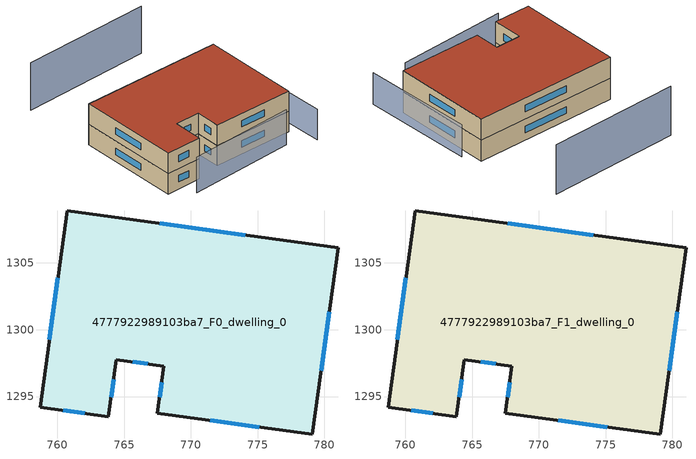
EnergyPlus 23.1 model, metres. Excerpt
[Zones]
4777922989103ba7_F0_dwelling_0
 floor ground (EU_floor_Construction): 781.02,1306.13 779.09,1292.16 767.5,1293.76 767.98,1297.28 764.42,1297.77 763.83,1293.51 758.71,1294.21 760.74,1308.93 z0
 wall outside (EU_wall_Construction): 781.02,1306.13 760.74,1308.93 758.71,1294.21 763.83,1293.51 764.42,1297.77 767.98,1297.28 767.5,1293.76 779.09,1292.16 781.02,1306.13 z0:3
 window (EU_Window_Construction): 774.08,1307.09 767.68,1307.97 / 779.75,1296.94 780.36,1301.35 / 771.47,1293.21 775.12,1292.71 / 767.82,1296.07 767.67,1294.96 / 765.64,1297.6 766.76,1297.44 / 764.03,1294.96 764.22,1296.31 / 760.46,1293.97 762.08,1293.75 / 760.05,1303.89 759.41,1299.25 z1.03:1.97
4777922989103ba7_F1_dwelling_0
 floor to 4777922989103ba7_F0_dwelling_0 (EU_floor_Construction): 781.02,1306.13 779.09,1292.16 767.5,1293.76 767.98,1297.28 764.42,1297.77 763.83,1293.51 758.71,1294.21 760.74,1308.93 z3
 wall outside (EU_wall_Construction): 781.02,1306.13 760.74,1308.93 758.71,1294.21 763.83,1293.51 764.42,1297.77 767.98,1297.28 767.5,1293.76 779.09,1292.16 781.02,1306.13 z3:6
 window (EU_Window_Construction): 774.08,1307.09 767.68,1307.97 / 779.75,1296.94 780.36,1301.35 / 771.47,1293.21 775.12,1292.71 / 767.82,1296.07 767.67,1294.96 / 765.64,1297.6 766.76,1297.44 / 764.03,1294.96 764.22,1296.31 / 760.46,1293.97 762.08,1293.75 / 760.05,1303.89 759.41,1299.25 z4.03:4.97
 roof outside (EU_roof_Construction): 779.09,1292.16 781.02,1306.13 760.74,1308.93 758.71,1294.21 763.83,1293.51 764.42,1297.77 767.98,1297.28 767.5,1293.76 z6
shading: 761.29,1291.72 776.69,1290.41 z0:5.2; 780.06,1288.31 781.75,1303.7 z0:4.5; 780.55,1317.53 761.95,1319.45 z0:7
[Building]
EU S2 Campaign: North Axis=0; Terrain=City; Solar Distribution=FullExterior
[Site:Location]
Cape.Town.Intl.AP: Latitude=-33.965; Longitude=18.602; Time Zone=2; Elevation=46
[SizingPeriod:WeatherFileDays]
AnnualSizingPeriod: Begin Month=1; Begin Day of Month=1; End Month=12; End Day of Month=31; Day of Week for Start Day=Monday; Use Weather File Daylight Saving Period=No; Use Weather File Rain and Snow Indicators=No
[MATERIAL]
EU_InternalMass_Material: Roughness=MediumRough; Thickness=0.1; Conductivity=1; Density=1800; Specific Heat=900; Thermal Absorptance=0.9; Solar Absorptance=0.7; Visible Absorptance=0.7
[MATERIAL:NOMASS] Roughness=MediumRough; Thermal Absorptance=0.9; Solar Absorptance=0.7; Visible Absorptance=0.7
Name | Thermal Resistance
EU_wall_NoMass | 0.493876
EU_roof_NoMass | 0.449382
EU_floor_NoMass | 1.25
[WINDOWMATERIAL:SIMPLEGLAZINGSYSTEM]
EU_Window_SimpleGlazing: UFactor=4.4; Solar Heat Gain Coefficient=0.85; Visible Transmittance=0.85
[CONSTRUCTION]
EU_wall_Construction: EU_wall_NoMass
EU_roof_Construction: EU_roof_NoMass
EU_floor_Construction: EU_floor_NoMass
EU_Window_Construction: EU_Window_SimpleGlazing
EU_InternalMass_Construction: EU_InternalMass_Material
[ZONE] Type=1; Multiplier=1; Ceiling Height=autocalculate; Floor Area=autocalculate; Part of Total Floor Area=Yes
Name | Volume
4777922989103ba7_F0_dwelling_0 | 839.347
4777922989103ba7_F1_dwelling_0 | 839.346
[INTERNALMASS] Construction=EU_InternalMass_Construction; Surface Area=279.782
Name | Zone or ZoneList
4777922989103ba7_F0_dwelling_0_EU_InternalMass | 4777922989103ba7_F0_dwelling_0
4777922989103ba7_F1_dwelling_0_EU_InternalMass | 4777922989103ba7_F1_dwelling_0
[OTHEREQUIPMENT] Fuel Type=Electricity; Design Level Calculation Method=Watts/Area; Power per Zone Floor Area=1; Fraction Latent=0; Fraction Radiant=0; Fraction Lost=0; Carbon Dioxide Generation Rate=0; EndUse Subcategory=EU_Step8_InternalGains
Name | Zone or ZoneList or Space or SpaceList | Schedule
EU_Step8_InternalGain_4777922989103ba7_F0_dwelling_0_f000 | 4777922989103ba7_F0_dwelling_0 | EU_Step8_GainSchedule_4777922989103ba7_F0_dwelling_0_f000
EU_Step8_InternalGain_4777922989103ba7_F1_dwelling_0_f000 | 4777922989103ba7_F1_dwelling_0 | EU_Step8_GainSchedule_4777922989103ba7_F1_dwelling_0_f000
[ZONEVENTILATION:DESIGNFLOWRATE] Schedule=EU_AlwaysOn; Design Flow Rate Calculation Method=AirChanges/Hour; Air Changes per Hour=0.64; Ventilation Type=Natural; Fan Pressure Rise=0; Fan Total Efficiency=1; Constant Term Coefficient=1; Temperature Term Coefficient=0; Velocity Term Coefficient=0; Velocity Squared Term Coefficient=0; Minimum Indoor Temperature=-100; Maximum Indoor Temperature=100; Delta Temperature=-100; Minimum Outdoor Temperature=-100; Maximum Outdoor Temperature=100; Maximum Wind Speed=40
Name | Zone or ZoneList or Space or SpaceList
EU_ConstantAir_4777922989103ba7_F0_dwelling_0 | 4777922989103ba7_F0_dwelling_0
EU_ConstantAir_4777922989103ba7_F1_dwelling_0 | 4777922989103ba7_F1_dwelling_0
[HVACTEMPLATE:THERMOSTAT] Constant Heating Setpoint=20; Constant Cooling Setpoint=50
EU_HeatOnly_4777922989103ba7_F0_dwelling_0; EU_HeatOnly_4777922989103ba7_F1_dwelling_0
[HVACTEMPLATE:ZONE:IDEALLOADSAIRSYSTEM] System Availability Schedule=EU_AlwaysOn; Maximum Heating Supply Air Temperature=50; Minimum Cooling Supply Air Temperature=13; Maximum Heating Supply Air Humidity Ratio=0.0156; Minimum Cooling Supply Air Humidity Ratio=0.0077; Heating Limit=NoLimit; Cooling Limit=NoLimit; Heating Availability Schedule=EU_AlwaysOn; Cooling Availability Schedule=EU_CoolingOff; Dehumidification Control Type=ConstantSensibleHeatRatio; Cooling Sensible Heat Ratio=0.7; Dehumidification Setpoint=60; Humidification Control Type=None; Humidification Setpoint=30; Outdoor Air Method=None; Outdoor Air Flow Rate per Person=0.00944; Outdoor Air Flow Rate per Zone Floor Area=0; Outdoor Air Flow Rate per Zone=0; Demand Controlled Ventilation Type=None; Outdoor Air Economizer Type=NoEconomizer; Heat Recovery Type=None; Sensible Heat Recovery Effectiveness=0.7; Latent Heat Recovery Effectiveness=0.65
Name | Template Thermostat
4777922989103ba7_F0_dwelling_0 | EU_HeatOnly_4777922989103ba7_F0_dwelling_0
4777922989103ba7_F1_dwelling_0 | EU_HeatOnly_4777922989103ba7_F1_dwelling_0
[SIZING:ZONE] Zone Cooling Design Supply Air Temperature Input Method=SupplyAirTemperature; Zone Cooling Design Supply Air Temperature=13; Zone Heating Design Supply Air Temperature Input Method=SupplyAirTemperature; Zone Heating Design Supply Air Temperature=50; Zone Cooling Design Supply Air Humidity Ratio=0.008; Zone Heating Design Supply Air Humidity Ratio=0.008; Cooling Design Air Flow Method=DesignDay; Cooling Design Air Flow Rate=0; Cooling Minimum Air Flow per Zone Floor Area=0.000762; Cooling Minimum Air Flow=0; Cooling Minimum Air Flow Fraction=0.2; Heating Design Air Flow Method=DesignDay; Heating Design Air Flow Rate=0; Heating Maximum Air Flow per Zone Floor Area=0.002032; Heating Maximum Air Flow=0.141576; Heating Maximum Air Flow Fraction=0.3; Account for Dedicated Outdoor Air System=No; Dedicated Outdoor Air System Control Strategy=NeutralSupplyAir; Dedicated Outdoor Air Low Setpoint Temperature for Design=autosize; Dedicated Outdoor Air High Setpoint Temperature for Design=autosize; Zone Load Sizing Method=Sensible Load Only No Latent Load; Zone Latent Cooling Design Supply Air Humidity Ratio Input Method=HumidityRatioDifference; Zone Cooling Design Supply Air Humidity Ratio Difference=0.005; Zone Latent Heating Design Supply Air Humidity Ratio Input Method=HumidityRatioDifference; Zone Humidification Design Supply Air Humidity Ratio Difference=0.005
4777922989103ba7_F0_dwelling_0; 4777922989103ba7_F1_dwelling_0
[SCHEDULE:CONSTANT]
Name | Hourly Value
EU_AlwaysOn | 1
EU_CoolingOff | 0
[SCHEDULE:FILE] Column Number=1; Rows to Skip at Top=0; Number of Hours of Data=8760; Column Separator=Comma; Interpolate to Timestep=No; Minutes per Item=60; Adjust Schedule for Daylight Savings=Yes
Name | File
EU_Step8_GainSchedule_4777922989103ba7_F0_dwelling_0_f000 | ../../schedules/4777922989103ba7/4777922989103ba7_F0_dwelling_0_f000_gain.csv
EU_Step8_GainSchedule_4777922989103ba7_F1_dwelling_0_f000 | ../../schedules/4777922989103ba7/4777922989103ba7_F1_dwelling_0_f000_gain.csv
